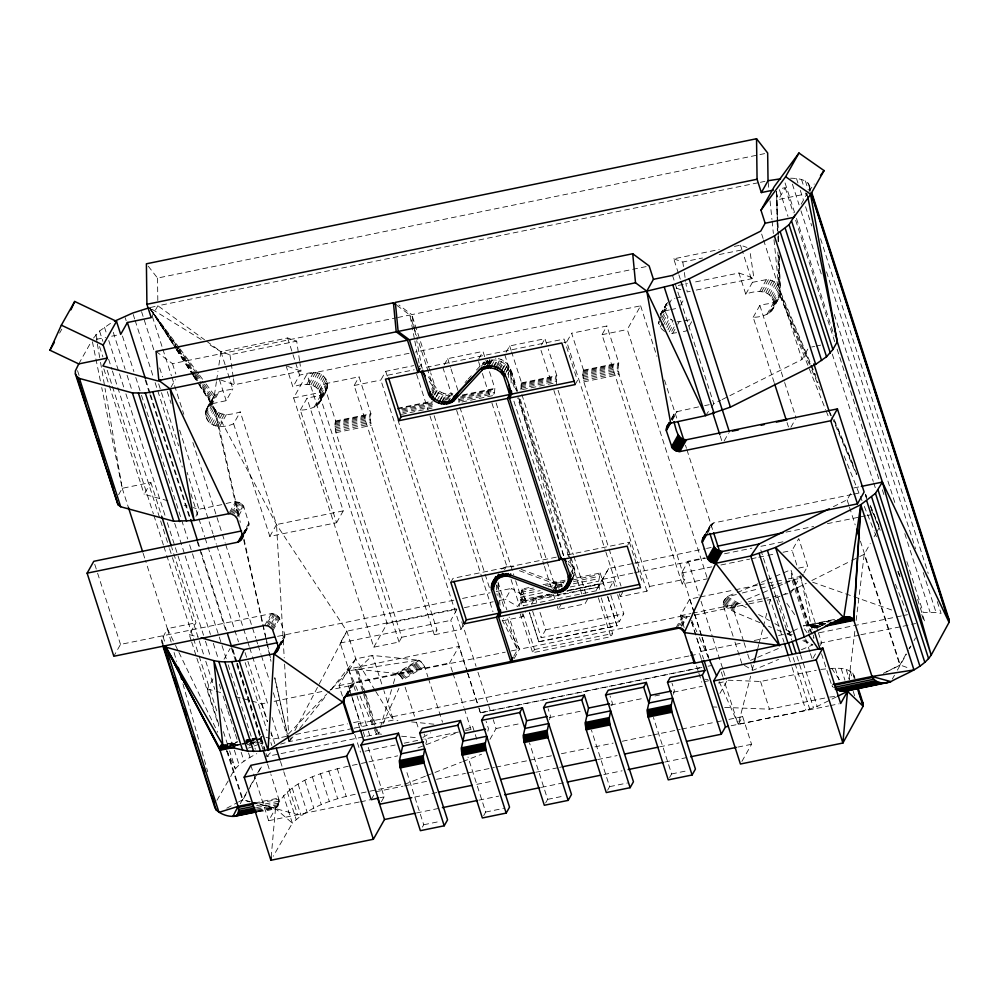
<?xml version="1.0" encoding="UTF-8"?>
<svg xmlns="http://www.w3.org/2000/svg" width="999" height="999" viewBox="0 0 999 999"><rect width="100%" height="100%" fill="white"/><g stroke="black" fill="none" stroke-linecap="round" stroke-linejoin="round"><path stroke-width="0.75" stroke-dasharray="5 3.75" d="M258.379 811.5C266.059 810.851 282.917 810.002 278.509 798.089L270.929 774.462M198.938 384.565L214.011 408.004C219.493 417.345 231.88 414.585 240.284 411.913L233.604 423.751C224.438 428.059 208.729 428.359 205.794 416.133C204.071 408.766 210.801 403.022 213.374 396.79C217.033 389.722 226.436 391.021 232.854 388.823L225.574 366.196M233.604 423.751L269.83 536.401L336.563 522.714L300.337 410.077C309.89 410.227 325.199 405.082 320.117 392.707C315.721 381.868 301.698 383.529 292.919 387L286.101 365.821M318.793 403.696C323.177 396.416 332.292 385.776 324.638 377.372C318.431 369.605 307.592 373.201 299.588 375.149L292.919 387M667.919 329.82L673.101 320.604C666.246 317.907 662.337 308.504 667.245 302.385M774.163 382.48L753.184 317.27C762.736 317.407 778.046 312.262 772.964 299.9C768.568 289.061 754.545 290.709 745.766 294.181L738.948 273.002L693.443 282.33M779.12 256.431L780.469 293.831L779.345 297.452L772.677 309.303M409.053 353.296L306.968 374.213L293.619 397.902L373.788 647.19L399.051 642.02L401.723 637.275L335.951 432.667L334.915 425.062L335.652 420.966L323.776 384.041L359.053 376.81L370.929 413.748L370.179 417.832L371.228 425.437L436.988 630.044L434.328 634.79L461.014 629.308L463.686 624.575M401.448 414.373L432.317 408.042L432.205 403.846L401.336 410.164M459.016 402.572L458.903 398.364M461.95 401.973L494.28 395.342L494.855 388.336L488.686 369.143M520.979 389.872L521.553 382.867L511.575 351.848M568.606 579.482L600.187 573.001L598.701 581.181L599.462 590.122L521.278 606.143L520.529 597.202L522.002 589.023L532.529 586.875M556.468 384.203L556.83 375.636L548.276 349.051M619.268 593.718L620.229 596.678L646.927 591.208L649.587 586.475L583.828 381.855L582.779 374.25L583.528 370.167L571.64 333.241L606.917 326.011L618.793 362.937L618.056 367.02L619.105 374.625L684.864 579.245L682.192 583.978L707.454 578.808M256.243 809.19L278.721 804.582L278.758 799.15L254.782 804.058M733.091 636.226L723.276 605.544C722.077 598.314 730.119 594.642 735.813 593.219M743.556 641.108L734.215 611.888C733.491 607.404 736.725 602.959 741.108 601.972M271.166 857.217L275.499 808.591C288.748 780.157 322.952 771.977 350.836 765.634M244.443 533.953L249.076 524.05L243.793 506.705C239.86 498.888 229.583 502.697 223.314 504.32M281.119 644.355L284.578 638.049L284.915 634.577L279.083 617.357L275.125 614.223L271.403 613.586L120.504 644.417L113.836 656.256M698.613 406.88L676.273 411.813L673.826 414.235L671.503 421.366M851.935 494.505L713.286 523.014L709.752 525.949L708.915 530.457M849.013 679.033L854.832 631.293M856.143 620.516L864.21 554.295L870.279 543.506M572.577 573.613L572.739 569.255L517.619 397.877M572.315 579.145L574.537 574.163L574.712 569.18L520.079 398.776M261.75 736.825L260.227 740.334L262.874 749.35M205.969 410.389L214.398 395.204L216.421 381.693M216.646 380.182L217.994 371.178M218.881 365.172L220.904 351.66L205.782 340.647M204.383 384.24L213.374 396.79L212.25 400.412L212.462 404.295L214.011 408.004L238.237 515.696M425.899 743.83L426.473 741.258L424.163 734.078M487.862 731.131L488.436 728.558L486.126 721.378M549.55 719.717L550.412 715.858L548.101 708.678M611.8 705.731L612.375 703.159L610.064 695.978M673.488 694.317L674.337 690.459L672.027 683.279M836.488 696.84L817.194 706.455L805.918 710.326L738.298 724.287L750.636 676.186M752.172 670.179L753.721 664.16M757.954 647.627L758.728 644.617M759.115 643.119L762.961 628.084M763.348 626.585L766.82 613.049M769.13 604.033L770.279 599.525L774.125 598.426M265.971 753.496L266.933 756.455L378.446 733.878L379.757 729.445M380.207 727.971L391.608 689.51M393.369 683.591L396.441 673.239L418.306 660.177C425 662.737 425.861 671.203 427.922 676.972M486.6 363.611L487.524 360.739M163.162 645.079L161.788 642.582L161.738 639.66L167.37 628.633L145.517 560.689M488.299 363.611L489.922 359.777M195.941 516.271L198.976 509.253L187.125 472.365M381.531 734.19L378.446 733.878L380.369 729.62M382.929 723.925L398.913 688.361M291.246 737.524L289.086 741.67L280.632 744.105M294.867 730.619L346.878 631.181L457.467 608.503M59.59 333.104L61.813 329.158M78.746 363.911L91.346 341.533M151.199 317.632L157.879 305.781L758.878 182.605M170.841 387.537L175.287 379.632M118.594 494.767L122.24 488.299L105.032 388.474M167.869 500.761L144.168 494.28L150.837 482.442L122.24 488.299L101.723 387.55M206.693 408.641L215.709 393.818M205.569 412.262L212.25 400.412L201.798 384.965M209.041 405.669L210.602 404.533L217.27 392.682M205.507 414.185L212.188 402.347L200.175 384.203M210.602 404.533L212.35 403.671L219.031 391.833M205.794 416.133L212.462 404.295L199.713 384.715M206.406 418.044L213.087 406.193L198.863 384.165M207.33 419.855L214.011 408.004M208.554 421.528L215.235 409.677L276.511 524.55L346.878 631.181L355.781 658.878L374.962 690.122M210.027 423.014L216.708 411.163M211.726 424.275L218.394 412.425M212.35 403.671L226.186 400.674L232.854 388.823M213.586 425.262L220.255 413.411M215.572 425.974L222.24 414.123M217.62 426.361L224.288 414.523M219.68 426.436L226.348 414.597M229.545 512.4L235.477 501.86M230.057 513.748L236.726 501.898M232.043 512.649L237.974 502.11M232.517 514.36L239.186 502.509M306.843 384.303L313.524 372.465M234.415 513.611L240.347 503.071M236.214 513.011L241.408 503.796M308.903 384.39L315.584 372.54M237.15 513.873L242.345 504.657M310.951 384.777L317.632 372.939M236.476 517.482L243.144 505.631M238.599 515.921L243.793 506.705M312.937 385.489L319.605 373.638M300.337 410.077L307.018 398.226C313.436 396.029 322.839 397.34 326.498 390.272M314.797 386.476L321.478 374.637M316.496 387.737L323.164 375.886M317.969 389.223L324.638 377.372M319.18 390.896L325.861 379.046M399.051 642.02L318.881 392.732L323.776 384.041M320.117 392.707L326.785 380.856M320.729 394.617L327.397 382.767M314.173 407.08L320.841 395.229M242.307 534.715L248.988 522.864M244.218 532.43L248.152 527.372M244.618 531.943L249.076 524.05M321.004 396.553L327.684 384.715M244.443 533.079L248.963 525.212M315.921 406.218L322.602 394.368M244.518 533.578L248.651 526.336M320.954 398.489L327.622 386.65M317.482 405.082L324.151 393.231M320.554 400.362L327.222 388.511M191.196 640.521L189.298 634.627L195.979 622.777L171.741 547.44M434.328 634.79L354.158 385.502L359.053 376.81M269.83 536.401L276.511 524.55L240.284 411.913M461.014 629.308L380.844 380.032L385.739 371.341L413.661 365.622M218.744 724.375L207.342 688.923L213.424 678.134M224.063 659.24L230.145 648.451M264.735 625.424L271.403 613.586M267.47 622.827L272.652 613.611M267.233 625.674L273.901 613.836M268.444 626.073L275.125 614.223M271.079 624.013L276.273 614.797M270.654 627.36L277.335 615.521M271.603 628.221L278.271 616.371M419.617 366.596L421.016 364.111L422.914 370.017M273.139 627.884L279.083 617.357M273.039 630.269L279.72 618.418M336.563 522.714L343.244 510.876L307.018 398.226M278.246 646.428L284.915 634.577M280.145 644.143L284.091 639.085M279.807 644.979L285.002 635.764M278.958 647.464L284.89 636.925M280.869 644.63L284.578 638.049M444.218 364.847L447.714 358.641L482.979 351.411L486.788 363.224M431.643 389.235L433.116 386.613L416.995 336.938M431.943 391.183L434.902 385.914L430.656 372.827M432.292 392.819L434.528 388.873L427.909 379.395M431.68 395.791L436.126 387.899L427.172 375.274M434.053 394.855L436.276 390.909L434.528 388.873M434.702 394.942L437.662 389.685L436.126 387.899M436.126 396.628L438.349 392.682L436.276 390.909M436.513 396.491L439.473 391.233L437.662 389.685M436.963 400.699L441.508 392.495L445.991 394.043L452.847 393.656L448.401 401.548M439.248 401.336L443.693 393.431M440.209 400.474L443.169 395.204L451.098 396.016L448.876 399.962M441.546 401.935L445.991 394.043M442.832 401.161L445.804 395.891M443.881 402.172L448.326 394.28M446.241 400.112L448.464 396.166M447.664 399.413L450.636 394.143M478.783 358.853L482.979 351.411M481.506 366.059L485.701 360.527L483.479 364.473M485.014 364.573L487.974 359.303M484.765 365.234L486.251 362.6C493.294 357.242 504.283 360.627 508.116 368.331L515.234 390.484M240.247 803.72L247.04 791.745M250.1 786.313L256.98 774.1M257.754 772.739L261.576 765.958M488.686 363.224L490.159 360.589M250.362 801.735L242.969 799.712L247.54 791.62M248.289 790.271L255.894 776.785M258.928 771.39L261.975 765.996M488.661 366.009L492.37 359.428M490.159 364.048L492.382 360.09M491.383 366.059L495.829 358.154M493.319 366.783L497.027 360.202M494.093 366.546L498.538 358.641C512.962 362.212 513.211 380.232 517.694 391.358M357.592 690.421L349.101 670.716L340.197 643.019L346.878 631.181M497.09 364.76L499.313 360.801M496.715 367.457L501.173 359.553M506.181 352.147L509.677 345.941L544.954 338.711L547.802 347.577M499.288 365.696L501.51 361.75M499.188 368.756L503.633 360.864M499.837 369.593L503.546 363.012M501.423 370.417L505.869 362.525M503.121 368.506L505.344 364.56M504.845 369.767L507.804 364.498M503.921 371.616L506.893 366.346M505.894 372.277L508.116 368.331L508.778 379.096M506.418 371.99L509.39 366.72M507.604 374.4L510.576 369.131L516.933 391.521M342.382 696.003L339.048 685.651L348.401 669.068L458.991 646.403L467.07 671.515M349.101 670.716L355.781 658.878L372.565 655.431L418.306 660.177L349.101 670.716L327.759 692.994M359.228 801.985L268.669 820.716L275.499 808.591L292.37 823.164L273.202 856.28M351.211 695.054L348.501 686.076L330.282 689.822M541.458 344.917L544.954 338.711M345.617 695.254L351.386 685.202L354.258 683.204L505.282 652.16M345.542 696.228L352.222 684.39M346.503 695.566L353.184 683.716M373.788 647.19L387.137 623.501L306.968 374.213M347.577 695.054L354.258 683.204M646.927 591.208L566.745 341.92L571.64 333.241M359.677 727.884L358.341 723.738L359.677 721.365L351.673 696.515M450.786 582.28L453.009 578.334L557.167 556.98M682.192 583.978L602.022 334.702L606.917 326.011M575.199 384.553L577.422 380.607L564.06 339.061L422.003 368.169L416.745 340.634M467.282 671.653L450.786 620.354L456.718 609.827M706.98 577.322L627.285 329.52L640.634 305.819L415.147 352.048M371.266 799.512L374.875 793.094M452.497 671.852L449.637 662.986L458.991 646.403M504.582 569.542L506.068 566.92L513.936 566.733M381.381 801.747L384.128 796.877L367.507 745.167M660.277 314.51L666.508 303.708M660.302 314.947L665.484 305.731M660.576 314.235L668.556 301.011M660.639 315.497L665.097 307.592M661.887 312.862L663.436 311.725L667.145 305.145M659.103 320.067L665.034 309.528M663.436 311.725L665.197 310.864L668.169 305.594M668.905 304.283L671.877 299.013L674.637 298.414M664.572 331.456L661.4 328.721L658.641 323.326L660.863 319.38M661.6 318.057L665.309 311.476M662.212 319.967L665.921 313.386M499.288 600.511L505.357 599.275L511.476 588.411L523.976 595.691L527.222 605.781M660.177 327.048L662.399 323.089M663.149 321.778L666.857 315.197M662.886 326.086L668.069 316.87M665.846 324.937L669.555 318.356M666.795 327.51L671.241 319.605M680.506 305.232L684.215 298.651M669.155 331.843L673.601 323.938M674.175 326.973L670.466 333.554L679.482 332.28M523.976 595.691L517.857 606.543L505.357 599.275M672.514 333.629L676.972 325.736M677.709 324.413L679.195 321.778L690.334 319.63M502.222 620.866L522.989 616.608L525.661 611.875M531.505 604.07L535.214 597.489L550.249 594.417M691.645 321.728L686.45 330.944L680.881 332.018M465.522 730.594L471.029 729.47L472.689 726.51L476.91 739.622M701.91 667.469L480.369 712.886L479.07 708.291M513.786 656.231L517.494 649.65L507.205 617.332M514.21 658.478L519.393 649.263L509.153 617.095M554.058 587.949L557.03 582.679L563.911 582.517L561.688 586.463M553.796 589.785L556.755 584.515L562.075 584.815L559.852 588.761M555.644 589.572L559.353 582.991M422.39 827.122L423.726 824.749L406.019 769.692M557.942 587.512L559.428 584.877M558.703 588.199L561.675 582.941M807.729 196.728L807.117 193.669L778.508 199.538L785.189 187.687L779.232 188.911M569.767 574.525L572.739 569.255L568.131 563.761M570.267 577.072L574.712 569.18L568.231 561.288M573.364 574.325L574.85 571.703M571.578 579.432L574.537 574.163M601.273 597.864L612.662 633.528L610.876 636.688L532.704 652.709L534.477 649.55L523.101 613.898M607.704 596.391L616.995 625.836L538.823 641.857L529.532 612.424M617.644 594.692L623.788 613.786L619.33 621.69L541.158 637.712L545.604 629.807L539.46 610.714M587.624 599.175L584.952 603.908L558.254 609.378L560.926 604.645M489.972 739.347L496.066 728.533L493.206 719.642M671.528 418.556L674.487 413.299M671.54 419.018L673.014 416.396M671.603 419.056L675.312 412.475M671.827 419.705L676.273 411.813M672.165 420.517L677.359 411.301M745.766 294.181L752.434 282.33L742.357 250.974M801.173 204.208L806.368 194.992M759.69 291.496L766.37 279.645C773.276 279.32 780.107 284.865 780.531 291.895L815.509 375.112M761.75 291.571L768.418 279.72M763.798 291.97L770.466 280.12M608.716 568.481L596.028 590.521L608.716 568.481L633.179 563.461M765.783 292.67L772.452 280.831M753.184 317.27L759.864 305.419C766.283 303.221 775.686 304.533 779.345 297.452M767.644 293.669L774.312 281.818M627.896 544.817L629.382 542.182L563.598 555.656L513.548 400.012M769.33 294.93L776.011 283.079M770.816 296.403L777.484 284.565M772.027 298.077L778.708 286.238L777.871 252.148M609.677 588.049L613.386 581.468L566.783 591.021M772.964 299.9L779.632 288.049L778.571 255.432M483.691 815.596L485.689 812.05L467.982 756.992M773.576 301.798L780.244 289.947L778.958 255.669M767.007 314.26L773.688 302.41M773.85 303.746L780.531 291.895M768.768 313.399L775.449 301.561M773.788 305.682L780.469 293.831L810.164 364.023M770.329 312.262L776.997 300.424M771.64 310.889L780.069 295.704L809.377 364.36M620.229 596.678L622.901 591.945M724.163 440.946L728.608 433.054M545.654 802.896L547.652 799.35L529.482 742.856M694.23 612.637L681.493 573.076L688.174 561.226L704.832 557.804M722.065 399.588L801.985 359.465L808.653 347.615M704.482 535.539L710.414 525.012M708.953 528.109L705.981 533.366L711.238 524.2M707.354 531.905L712.212 523.526M706.605 534.865L713.286 523.014M684.153 627.522L680.356 615.709L689.697 599.125L698.788 597.252M676.011 627.734L682.692 615.896L687.112 616.858L689.685 616.333M677.272 627.772L683.94 615.921M790.896 427.272L795.341 419.368M679.994 625.349L685.189 616.133M681.218 625.749L686.4 616.533M681.755 626.361L687.112 616.858M607.617 790.197L609.627 786.65L591.458 730.144M701.423 659.315L699.637 653.783L700.973 651.41L691.57 622.177M796.777 564.984L792.082 550.399L798.763 538.561L807.667 566.258L803.958 572.839M669.592 777.497L671.59 773.95L653.421 717.444M719.929 693.406L726.773 681.256L716.083 683.441M790.946 593.044L800.286 576.448L785.139 579.557M803.221 574.15L800.998 578.109L812.961 633.603M833.341 506.718L847.115 499.8L851.573 491.908M728.933 719.392L742.644 716.583L738.186 724.487L723.189 677.834M741.907 761.4L751.548 744.28L742.644 716.583M874.088 536.763L875.599 534.065M876.36 532.717L879.407 527.31M813.049 658.241L816.633 651.86M820.229 645.479L821.665 642.931L818.343 632.592M883.316 673.376L899.837 665.084L908.191 650.249M908.953 648.9L910.476 646.203M897.377 670.154L906.38 654.208M909.44 648.776L910.976 646.066M914.035 640.634L915.559 637.924M892.307 679.058L894.48 675.249M216.92 800.349L229.957 777.896M230.719 776.573C235.339 765.234 246.528 759.128 256.78 753.683M487.287 363.811L489.672 359.827M93.569 338.012L99.55 331.006L110.414 323.426L111.364 326.386M705.594 415.659L710.514 408.504M711.338 407.305L713.798 403.733L720.679 400.274M488.898 363.861L492.27 359.253M808.903 191.246L814.26 183.953M351.386 685.202L348.389 686.276M292.944 736.875L289.086 741.67L287.65 737.225M299.712 728.471L326.785 694.867M330.644 690.072L355.781 658.878M571.091 580.581L572.639 578.671M465.059 382.555L467.132 380.282M468.169 379.145L471.278 375.736M476.473 370.067L483.728 362.113M484.165 364.872L486.251 362.6M266.933 756.455L271.191 751.997M288.274 734.19L326.698 694.105M355.207 794.28C332.679 799.113 309.29 806.892 292.37 823.164L283.466 795.466M365.222 692.757L357.667 669.255L372.565 655.431L383.441 689.21M249.076 745.953L255.519 741.695M256.805 740.846L261.975 737.437M357.667 669.255L397.315 673.588L419.193 660.526M397.315 673.588L398.214 674.113L420.092 661.038M398.214 674.113L399.113 674.787L420.991 661.725M399.113 674.787L399.975 675.599L421.853 662.537M399.975 675.599L400.799 676.535L422.664 663.473M400.799 676.535L401.548 677.572L423.414 664.51M424.625 666.758L402.759 679.819L402.197 678.671L424.076 665.609M422.889 737.462L430.606 732.841M501.498 569.068L506.068 566.92M226.798 808.216L237.238 802.672M238.536 801.972L242.445 799.887L249.812 801.86M781.555 595.654L806.355 583.241M811.862 580.494L850.436 561.188M851.81 560.501L864.21 554.295L899.837 665.084M886.425 671.965L900.261 665.072L908.491 667.994M791.633 631.693L787.724 633.628L778.596 635.501M792.931 631.056L799.437 627.834M244.618 530.307L245.704 529.795M280.557 642.02L281.631 641.508M737.225 592.607L765.471 580.556M766.882 579.944L773.938 576.935M775.349 576.336L790.883 569.692L811.663 634.328M746.777 599.55L769.417 589.885M770.841 589.285L776.498 586.863M777.921 586.263L783.578 583.841M784.989 583.241L793.256 579.82L800.998 578.109L800.062 575.187M750.499 660.351L756.193 657.929M757.617 657.33L781.792 647.04M744.392 665.384L752.909 670.317L778.596 659.402M801.435 649.7L812.861 644.855L803.358 639.547M775.386 597.989L780.344 596.141M418.044 747.889L458.641 732.005L423.888 739.123M465.659 729.258L472.689 726.51M425.387 776.198L406.643 783.541L377.897 789.547M426.823 775.636L461.426 762.1M462.862 761.538L481.593 754.208M248.389 748.101L252.722 746.515M254.158 745.991L258.491 744.417M259.927 743.88L262.812 742.831M736.375 594.517L727.347 596.828L749.125 609.24M742.394 592.969L758.953 588.723M760.464 588.336L775.511 584.465M777.022 584.078L792.07 580.219L790.883 569.692M820.491 626.398L813.136 628.109L809.19 625.374L803.346 625.898L834.827 619.305M825.649 623.638L812 626.748L825.474 623.975M552.235 594.43L520.704 601.498L561.376 593.968M567.245 591.058L598.776 584.003L598.876 585.476M812.811 627.622L823.188 625.349M676.023 298.114L684.315 296.316M665.197 310.864L669.342 309.965M670.729 309.665L677.647 308.154M811.513 626.373L827.784 622.864M704.682 405.631L709.24 404.682M352.347 765.321L359.915 763.736M361.426 763.423L367.482 762.162M368.993 761.837L397.739 755.843M361.263 793.019L376.386 789.859M853.458 494.193L861.076 492.632M694.355 615.184L747.502 604.22M749.025 603.908L765.734 600.461M767.244 600.149L770.279 599.525L784.065 642.369M352.56 728.521L289.086 741.67L287.724 735.601M354.071 728.209L393.356 720.067L397.914 720.529M148.252 266.171L157.53 278.059L764.622 153.621M760.401 182.293L764.972 181.356M96.603 339.298L105.644 337.437M111.663 336.213L119.193 334.665M299.538 360.602L296.703 341.159L287.637 337.974L220.904 351.66L207.68 343.519M678.421 273.376L673.751 258.841L719.243 249.513M734.415 246.403L740.484 245.167L746.952 247.44M156.044 351.436L172.49 363.673L396.178 317.819M397.702 317.507L409.877 315.022L413.199 325.249M646.116 266.596L411.775 314.623L398.863 305.007M225.112 364.735L220.904 351.66L229.957 354.832L296.703 341.159M673.751 258.841L682.804 262.025L702.522 257.979M719.205 254.558L743.481 249.588M678.284 285.439L687.387 283.566M220.679 379.957L234.34 384.74L301.074 371.066L299.762 362.088M690.222 291.308L687.187 291.933L685.876 282.954M696.278 290.06L753.92 278.259L749.974 251.336M387.687 375.212L414.21 369.767M293.619 397.902L318.881 392.732M354.158 385.502L380.844 380.032M563.786 342.532L566.745 341.92M602.022 334.702L627.285 329.52M335.652 420.966L370.929 413.748M397.614 408.266L431.418 401.348M462.525 394.967L494.855 388.336M521.553 382.867L556.83 375.636M583.528 370.167L618.793 362.937M335.339 421.703L370.617 414.473M397.302 409.003L432.579 401.773M462.212 395.704L494.555 389.073M521.241 383.604L556.518 376.373M583.216 370.904L618.481 363.673M335.102 422.639L370.379 415.409M401.486 409.041L432.355 402.709M460.514 396.94L494.318 390.01M521.016 384.54L556.281 377.31M582.979 371.84L618.256 364.61M334.965 423.776L370.242 416.546M460.364 398.064L494.168 391.146M520.866 385.664L556.143 378.434M582.842 372.964L618.106 365.734M334.915 425.062L370.179 417.832M402.759 411.151L432.155 405.132M458.841 399.65L494.118 392.42M520.816 386.95L556.093 379.72M582.779 374.25L618.056 367.02M334.952 426.473L370.217 419.243M402.797 412.562L432.192 406.543M458.878 401.074L494.155 393.843M520.854 388.361L556.131 381.131M582.817 375.661L618.094 368.431M335.077 427.972L370.354 420.741M522.452 389.573L556.256 382.642M582.941 377.172L618.219 369.942M335.289 429.533L370.567 422.302M583.166 378.733L618.431 371.503M335.589 431.106L370.854 423.876M583.453 380.307L618.731 373.077M335.951 432.667L371.228 425.437M583.828 381.855L619.105 374.625M811.663 347.003L814.684 346.378M816.183 346.079L820.703 345.142M343.244 510.876L276.511 524.55L284.228 657.916M171.154 642.057L167.37 628.633L195.979 622.777M853.795 487.949L859.814 486.725M277.535 636.363L454.895 599.999M462.537 598.438L490.059 592.794M496.178 591.545L511.476 588.411M634.702 563.149L705.044 548.738M706.568 548.426L711.163 547.489M786.076 532.13L813.598 526.485M827.359 523.663L859.477 517.082M861.001 516.77L865.584 515.834M867.12 515.521L871.702 514.572M543.056 584.715L567.107 579.782M521.378 590.496L533.416 588.024M545.442 585.564L564.984 581.555M572.502 580.019L599.562 574.475M520.916 592.37L537.462 588.985M547.989 586.825L564.522 583.441M573.538 581.593L599.1 576.348M520.629 594.63L540.172 590.621M552.21 588.161L562.724 586.001M573.251 583.841L598.813 578.608M724.537 553.771L751.797 548.189M760.888 546.316L783.616 541.658M387.137 623.501L456.855 609.215M464.435 607.654L493.231 601.76M602.597 579.345L632.904 573.126M634.427 572.814L705.656 558.216M520.529 597.202L546.078 591.957M570.142 587.025L598.701 581.181M520.604 600.024L549.163 594.168M568.706 590.159L598.776 584.003M520.854 603.034L599.025 587.012L562.874 593.693M340.197 643.019L450.786 620.354M681.493 573.076L711.8 566.858M720.891 564.997L749.675 559.103M751.186 558.791L757.242 557.542M758.765 557.23L766.333 555.681M767.844 555.369L775.424 553.821M783.004 552.272L792.082 550.399M401.723 637.275L436.988 630.044M649.587 586.475L684.864 579.245M798.513 568.131L807.667 566.258M700.311 596.94L733.628 590.109M735.152 589.81L757.866 585.152M759.39 584.84L783.628 579.87M545.604 629.807L623.788 613.786M538.936 641.658L617.107 625.636M339.048 685.651L449.637 662.986M680.356 615.709L690.958 613.536M692.469 613.224L742.469 602.971M748.526 601.735L762.162 598.938M763.673 598.626L771.253 597.077M772.764 596.765L778.82 595.529M784.889 594.28L787.911 593.656M511.388 650.911L517.494 649.65L502.247 619.979M682.692 615.896L519.393 649.263L503.471 618.231M251.611 700.998L261.938 703.82L268.019 702.572M274.088 701.335L322.689 691.37M534.477 649.55L612.662 633.528M227.31 743.955L237.787 741.745M245.979 739.997L250.474 739.073M251.973 738.773L262.45 736.613M226.711 744.28L237.2 742.132M246.179 740.296L250.674 739.372M252.173 739.06L261.164 737.225M807.816 625.187L834.789 619.655M229.246 744.23L236.738 742.694M245.729 740.858L250.225 739.934M251.723 739.622L257.717 738.398M809.19 625.374L834.652 620.154M230.432 744.642L237.924 743.106M245.417 741.57L248.414 740.958M249.912 740.659L254.408 739.735M255.906 739.422L260.389 738.498M810.426 625.774L828.408 622.09M230.332 745.054L237.824 743.518M249.812 741.071L254.308 740.147M255.806 739.834L260.289 738.923M810.988 626.048L827.472 622.677M233.242 745.366L251.224 741.683M234.765 745.554L251.236 742.182M812.424 627.16L822.914 625.012M249.887 743.556L255.881 742.332M820.629 626.573L813.136 628.109L817.894 627.722M286.613 736.338L272.914 739.148L271.029 733.266M295.741 734.465L347.49 723.863M353.584 722.614L359.677 721.365M700.973 651.41L742.07 642.994M754.245 640.496L770.991 637.062M247.028 744.73L260.502 741.97M358.341 723.738L688.973 655.968M690.496 655.656L699.637 653.783M819.28 632.767L901.498 615.921M903.021 615.609L907.579 614.672M480.482 712.687L702.022 667.282M708.029 666.221L711.076 665.596M819.792 643.169L859.352 635.202M860.863 634.74L901.548 626.56M903.059 626.248L915.621 623.501M364.96 751.198L395.179 745.017M404.245 743.156L422.377 739.435M704.482 681.618L708.616 680.769M496.066 728.533L520.504 723.526M549.537 717.569L583.154 710.689M610.651 705.044L644.268 698.164M654.969 695.966L659.552 695.029M673.301 692.207L702.334 686.263M254.545 803.009L278.509 798.089M256.568 805.756L279.033 801.148M256.556 807.579L279.021 802.971M257.155 810.226L278.134 805.931M257.804 810.976L277.272 806.98M258.204 811.4L276.174 807.716M375.599 791.807L403.009 786.188M404.533 785.876L427.385 781.206M436.526 779.332L465.459 773.401M466.983 773.089L494.393 767.469M495.916 767.157L527.897 760.601M529.42 760.289L552.272 755.606M561.401 753.733L588.823 748.114M594.917 746.865L613.186 743.119M622.327 741.246L651.261 735.314M652.784 735.002L680.194 729.382M681.718 729.07L715.234 722.202M716.745 721.89L721.315 720.953M360.602 801.872L369.755 799.824M379.845 797.751L384.128 796.877M731.156 725.749L828.621 705.943M830.132 705.644L839.172 703.783M414.81 797.052L438.648 792.17M476.785 784.352L493.169 780.993M535.701 772.277L558.116 767.682M559.602 767.369L562.587 766.757M597.664 759.577L617.107 755.594M659.64 746.865L679.07 742.881M416.496 812.961L437.812 808.591M478.933 800.162L498.738 796.103M541.371 787.362L565.746 782.367M603.821 774.562L622.09 770.816M664.735 762.075L689.11 757.08M737.849 747.09L751.548 744.28M423.726 824.749L440.109 821.39M485.689 812.05L503.558 808.378M547.652 799.35L564.048 795.991M609.627 786.65L627.497 782.979M671.59 773.95L687.974 770.591M221.79 504.632L198.976 509.253L193.057 507.629M728.046 680.194L760.551 681.48L816.258 670.279M724.662 707.404L769.467 709.178L825.162 697.976M230.319 745.167L237.799 743.718M246.765 741.982L251.261 741.108M752.434 282.33L766.37 279.645M236.276 745.466L240.784 744.605M242.282 744.317L251.286 742.582M252.784 742.294L255.781 741.72M230.307 745.291L237.787 743.93M246.753 742.294L251.236 741.47M249.85 743.281L255.869 742.207M820.766 669.367C831.692 668.743 851.098 664.335 855.069 678.483M829.682 697.077L837.237 696.228M937.262 601.585L941.083 613.436L936.063 612.499L923.188 612.412L906.518 560.576M274.85 808.116L251.273 802.259M677.135 321.703L679.195 321.778M704.932 679.283L707.991 679.395M712.312 706.917L716.945 707.105M790.496 178.209C797.964 178.322 809.053 179.208 810.389 188.474M401.561 736.213L418.519 737.911M411.576 721.915L434.365 724.238M792.257 634.565L787.724 633.628L759.864 547.015M266.021 737.324L270.155 738.411M184.166 505.207L187.125 506.018M189.298 634.627L198.189 637.05M207.342 688.923L214.723 690.933M216.196 691.333L220.617 692.544M235.377 696.565L241.283 698.189M242.757 698.588L250.137 700.599M251.848 802.135L297.577 814.61L283.791 771.777M738.948 273.002L753.92 278.259M676.148 288.062L681.405 289.91M287.412 366.271L301.074 371.066M812.637 582.205L892.719 610.364M521.116 569.393L557.03 582.679M519.418 570.704L556.755 584.515M759.952 622.677L734.215 611.888L723.276 605.544M768.531 626.273L771.39 627.472M777.11 629.87L781.393 631.668M787.112 634.065L792.831 636.463M802.846 640.659L812.861 644.855M443.169 395.204L438.349 392.682M758.616 614.535L769.467 620.604M774.887 623.638L780.319 626.66M785.738 629.695L791.158 632.729M726.323 597.577L737.262 603.92M725.411 598.463L736.35 604.807M724.637 599.487L735.564 605.831M724.013 600.611L734.939 606.955M723.551 601.81L734.49 608.141M723.276 603.046L734.203 609.39M723.176 604.308L734.115 610.651M201.074 339.448L149.525 307.729L157.879 305.781L204.52 339.722M439.473 391.233L441.508 392.495M396.953 305.407L409.877 315.022L414.548 339.498M833.378 687.537L832.055 685.739L832.666 686.675M179.183 347.714L149.525 307.729L175.487 348.102M180.107 348.963L198.651 373.963M199.575 375.212L205.132 382.704M206.056 383.953L214.398 395.204M196.291 372.952L149.525 307.729L175.449 347.889M197.19 374.213L203.484 382.992M177.972 348.663L149.525 307.729L175.899 348.176M178.858 349.937L194.867 372.964M195.754 374.238L201.973 383.191M202.859 384.478L212.65 398.539M786.837 603.309L795.629 616.071M804.42 628.833L807.055 632.654M831.68 668.381L840.471 681.143M177.397 348.926L149.525 307.729L176.136 347.902M178.272 350.212L193.956 373.376M194.83 374.662L200.924 383.678M176.998 349.2L194.156 375.124M195.017 376.423L199.313 382.904M176.748 349.488L192.907 374.275M193.756 375.587L198.863 383.416M176.286 349.188L193.007 375.1M193.843 376.398L198.027 382.879M176.323 349.4L192.233 374.15M193.069 375.449L198.102 383.266M375.761 691.42L393.356 720.067L383.903 690.684M401.548 677.572L402.197 678.671M167.37 628.633L174.85 644.043M175.524 645.441L178.247 651.036M178.921 652.447L217.657 732.255M226.486 750.449L235.327 768.656L229.608 750.886M691.72 620.404L696.815 631.78M699.375 637.474L708.303 657.404M719.155 681.593L738.298 724.287M360.027 696.053L373.976 728.421M374.575 729.832L376.398 734.053L374.975 729.645M811.825 370.08L820.379 390.109M829.532 411.563L831.368 415.859M831.98 417.282L856.405 474.5M865.559 495.954L866.782 498.826M871.665 510.264L880.219 530.294M897.926 571.778L900.374 577.497M810.776 365.447L818.044 382.642M834.415 421.316L856.842 474.313M865.321 494.368L866.545 497.227M870.179 505.831L879.27 527.31M898.064 571.715L900.486 577.447L898.151 571.653M834.215 419.58L852.909 464.048M865.571 494.18L866.782 497.052M870.404 505.656L878.845 525.736M780.069 295.704L825.649 409.715M826.235 411.163L829.12 418.381M844.118 455.906L859.689 494.88M860.276 496.316L862 500.649M864.31 506.418L874.125 530.956M874.699 532.405L876.423 536.725M895.466 584.353L906.43 611.775M430.182 371.366L411.775 314.623L414.41 328.396M413.673 326.71L416.521 335.477M821.515 653.746L831.543 684.74M428.396 678.433L442.532 722.24M405.107 687.125L414.535 716.32M416.421 722.165L418.768 729.47M808.066 183.004L810.451 190.409M809.44 185.514L810.451 191.396M805.406 180.981L808.266 189.872M801.523 179.483L803.895 186.888M805.806 192.819L806.755 195.779M820.566 238.724L928.221 573.438M796.515 178.559L797.939 183.004M800.324 190.409L803.184 199.288M805.556 206.693L811.75 225.949M826.523 271.865L915.584 548.813M923.213 572.514L936.063 612.499M792.407 184.141L799.075 204.87M800.973 210.801L821.453 274.475M834.315 314.473L895.766 505.519M904.807 533.666L930.057 612.162M785.064 182.917L794.592 212.537M796.49 218.456L834.115 335.452M785.189 187.687L793.281 212.862M795.666 220.267L834.727 341.72M837.1 349.126L879.02 479.445M882.354 489.822L884.252 495.741M917.594 599.412L924.749 621.628M921.777 614.535L924.15 621.927M779.407 189.685L787.986 216.333M832.279 354.071L873.251 481.443M873.725 482.929L875.624 488.848M776.186 192.308L778.508 199.538M829.557 412.612L830.506 415.572M761.663 234.078L763.086 238.499M763.561 239.972L801.985 359.465M847.115 499.8L849.013 505.706M849.487 507.18L855.181 524.887M860.401 541.121L900.261 665.072M740.484 245.167L741.882 249.525M759.864 305.419L784.165 381.006M784.64 382.492L796.091 418.057M787.025 422.49L788.461 426.935M852.759 673.064L854.157 677.447M850.099 671.041L852.434 678.333M846.215 669.555L849.487 679.757M853.246 691.42L854.644 695.791M841.208 668.618L844.954 680.282M835.189 668.269L838.935 679.932M800.286 576.448L817.869 631.106M794.442 579.482L813.348 638.236M793.256 579.82L809.789 631.231M792.07 580.219L809.078 633.104M805.669 638.836L809.952 652.135M810.426 653.608L812.324 659.515M678.895 274.837L680.294 279.196M800.561 654.745L817.194 706.455M777.909 597.115L791.695 639.959M796.915 656.206L813.548 707.916M672.514 275.399L713.798 403.733M793.131 657.504L794.555 661.937M795.029 663.423L809.752 709.215M720.291 436.176L721.715 440.621M788.81 657.142L791.658 666.008M792.132 667.482L805.918 710.326M640.634 305.819L656.867 356.281M664.497 380.02L677.384 420.079M685.501 445.304L686.45 448.276M686.925 449.762L713.174 531.368M760.551 681.48L769.467 709.178M688.174 561.226L699.138 595.304M701.036 601.236L712.474 636.8M712.949 638.274L722.964 669.392M723.438 670.878L726.298 679.77M721.315 672.002L722.714 676.373M694.692 614.11L701.76 636.088M702.235 637.549L708.84 658.066M689.697 599.125L693.98 612.412M694.455 613.898L701.573 636.051M702.047 637.524L708.703 658.204M691.695 622.04L703.583 658.965M696.503 665.933L698.413 671.84M698.888 673.314L701.735 682.18M629.382 542.182L642.744 583.728M558.091 390.297L608.603 547.464M609.078 548.951L620.991 586.013M541.008 350.362L551.51 383.004M553.896 390.434L605.431 550.686M605.906 552.172L616.883 586.301M613.386 581.468L615.284 587.35M610.826 595.242L619.33 621.69M600.187 573.001L605.357 589.085M602.147 579.67L605.394 589.76M607.717 596.977L616.995 625.836M598.351 597.739L610.876 636.688M509.677 345.941L511.101 350.374M521.865 394.555L573.326 554.695M573.801 556.181L585.714 593.244M504.782 354.633L516.233 390.234M518.618 397.652L582.092 595.004M496.116 402.997L546.628 560.164M547.115 561.65L556.168 589.822M556.643 591.296L559.028 598.713M478.571 361.576L479.995 366.034M482.38 373.451L489.535 395.704M491.933 403.134L543.943 564.872M544.418 566.358L551.573 588.611M553.483 594.542L554.92 599M557.305 606.418L558.254 609.378M535.214 597.489L537.1 603.371M532.654 611.263L541.158 637.712M522.002 589.023L527.172 605.107M447.714 358.641L450.561 367.507M451.036 368.981L458.166 391.133M529.545 612.999L538.823 641.857M459.89 407.255L513.748 574.812M515.646 580.731L523.751 605.943M442.819 367.332L451.885 395.517M456.655 410.364L507.242 567.644M511.051 579.52L519.642 606.231M522.027 613.648L522.989 616.608M520.179 613.761L532.704 652.709M434.153 415.696L484.665 572.864M485.139 574.35L489.435 587.687M416.595 374.288L428.047 409.89M429.957 415.834L481.493 576.086M481.98 577.572L492.957 611.7M385.739 371.341L387.637 377.247M397.927 419.955L449.388 580.094M461.75 621.84L476.048 666.296M477.959 672.227L490.821 712.237M467.757 673.114L478.596 706.817M467.544 673.001L478.471 706.967M478.946 708.453L480.369 712.886M452.972 673.326L463.898 707.304M464.373 708.791L471.029 729.47M287.637 337.974L299.588 375.149M365.696 694.23L376.561 728.009M377.035 729.482L378.446 733.878M356.68 669.293L363.299 689.859M363.773 691.333L374.637 725.112M375.112 726.585L377.472 733.928M355.607 669.417L363.174 692.919M363.648 694.392L374.513 728.171M348.401 669.068L356.481 694.18M356.955 695.666L367.882 729.632M368.356 731.118L369.78 735.551M348.501 686.076L351.348 694.942M351.823 696.428L362.749 730.394M363.224 731.88L365.122 737.786M354.732 734.402L360.439 752.135M219.368 379.495L226.186 400.674M337.225 768.481L346.129 796.178M328.771 770.916L337.674 798.613M320.442 773.775L329.345 801.473M312.412 776.997L321.328 804.694M172.49 363.673L175.824 374.038M304.907 780.494L313.823 808.191M152.385 316.608L162.387 347.714M162.862 349.2L171.441 375.849M171.915 377.335L183.816 414.36M192.869 442.507L221.928 532.842M222.402 534.328L225.262 543.206M225.737 544.692L255.744 637.999M256.219 639.472L257.642 643.918M258.129 645.404L260.976 654.283M261.463 655.769L269.555 680.943M273.364 692.794L287.175 735.751M298.114 784.178L307.018 811.875M141.558 311.638L154.895 353.109M159.653 367.919L162.512 376.81M167.27 391.62L171.079 403.471M179.658 430.132L212.999 533.803M213.474 535.277L216.333 544.168M216.808 545.641L247.29 640.434M247.764 641.907L249.201 646.353M249.675 647.839L252.06 655.244M252.535 656.73L268.256 705.594M272.065 717.444L279.683 741.146M292.17 787.961L301.086 815.659M261.938 703.82L267.645 721.553M270.966 731.892L274.762 743.706M280.469 761.438L283.316 770.304M158.654 383.866L161.026 391.233M161.501 392.707L178.584 445.816M245.055 652.522L247.415 659.864M247.889 661.326L267.245 721.528M287.25 791.757L296.154 819.455M133.217 314.51L134.64 318.943M135.127 320.429L153.222 376.71M155.132 382.629L182.28 467.057M190.846 493.706L198.476 517.407M198.951 518.893L204.658 536.663M205.145 538.136L207.517 545.541M207.992 547.027L238.486 641.82M245.155 662.549L267.058 730.681M270.866 742.519L271.815 745.491M232.617 648.713L236.888 662.012M237.362 663.486L264.922 749.163M145.941 380.269L150.237 393.606M150.712 395.08L190.247 518.006M197.864 541.708L200.724 550.586M201.199 552.072L226.436 630.569M232.63 649.825L236.438 661.663M236.925 663.149L265.497 752.01M125.2 317.719L126.149 320.691M145.205 379.932L149.488 393.256M149.962 394.742L189.498 517.669M197.115 541.358L226.174 631.705M231.418 647.989L264.273 750.187M267.607 764.123L270.454 772.989M122.452 336.026L133.891 371.578M135.789 377.497L141.034 393.793M141.508 395.267L187.712 538.936M189.61 544.855L191.995 552.26M192.47 553.746L221.528 644.08M222.003 645.566L226.286 658.89M228.197 664.822L255.344 749.238M113.274 332.317L125.175 369.343M127.085 375.262L132.33 391.558M174.713 523.364L184.715 554.47M185.19 555.943L210.439 634.44M213.299 643.331L218.531 659.615M248.539 752.921L249.975 757.367M250.849 765.321L253.197 772.602M253.659 774.063L268.669 820.716M104.483 327.21L106.856 334.615M108.766 340.547L124.001 387.937M125.911 393.856L165.447 516.783M167.345 522.714L203.546 635.264M205.457 641.196L210.689 657.479M219.268 684.14L221.166 690.072M223.077 695.991L227.36 709.315M227.834 710.801L234.99 733.016M235.464 734.502L237.362 740.421M241.171 752.272L244.031 761.151M150.837 482.442L161.763 516.421M99.55 331.006L102.885 341.371M108.604 359.153L111.938 369.518M112.412 370.991L169.093 547.24M169.568 548.713L171.953 556.118M172.427 557.604L203.871 655.356M205.769 661.276L214.822 689.422M221.016 708.666L233.878 748.663M234.353 750.137L239.111 764.947M97.19 339.161L95.767 334.715L97.09 342.395M99.575 346.566L102.909 356.93M107.193 370.254L111.963 385.065M112.437 386.551L153.396 513.923M153.871 515.397L163.399 545.017M163.873 546.503L166.259 553.908M166.733 555.394L198.651 654.62M199.126 656.093L217.22 712.374M223.414 731.63L227.697 744.954M227.297 750.961L242.969 799.712M103.846 368.906L144.168 494.28M191.671 642.007L196.416 656.755M196.89 658.229L218.719 726.111M226.785 751.198L242.445 799.887M122.24 488.299L128.421 507.504M143.144 553.296L145.042 559.203M77.547 370.666L79.445 376.573M162.999 636.4L165.372 643.781M161.738 639.66L163.162 644.093M94.743 564.285L97.128 571.703M97.602 573.189L120.504 644.417M744.03 642.569L747.302 652.797M747.764 654.258L750.574 663.024M751.036 664.485L752.909 670.317M734.964 642.07L741.97 663.985M497.964 581.992L506.818 609.777M496.915 585.014L504.87 609.989M519.055 398.976L563.598 555.656M174.101 652.509L176.623 661.45M182.929 683.828L207.742 771.827M243.694 539.959L262.462 623.376M262.812 624.887L270.991 661.288M274.75 677.971L287.375 734.09L274.85 677.709M215.235 409.677L240.297 522.377M244.031 539.123L262.662 622.889M262.999 624.412L265.709 636.588M266.046 638.111L267.058 642.682M267.407 644.205L271.129 660.951M287.724 735.576L289.086 741.67L288.723 735.464M813.286 635.102L813.935 638.111M92.407 341.745L100.487 381.443M414.697 329.92L416.458 339.111M414.835 341.021L419.805 367.033M809.49 188.436L810.052 191.496M97.353 343.931L100.262 360.826M100.537 362.362L104.77 386.938M682.804 262.025L683.466 266.508M684.34 272.49L685.651 281.456M229.957 354.832L233.242 377.26M233.466 378.758L234.34 384.74M658.353 321.378L658.641 323.326M768.181 182.28L768.818 188.486M770.067 200.899L771.952 219.518M772.115 221.066L773.363 233.479M774 239.685L778.708 286.238M496.253 585.039L497.19 595.429M498.101 583.541L500.012 605.132M284.59 664.123L288.636 733.915M510.576 369.131L511.301 386.288M776.573 191.646L777.721 220.954M777.784 222.502L778.271 234.84M778.333 236.376L778.583 242.545M776.548 191.783L777.659 221.391M777.721 222.939L778.134 233.853M778.196 235.414L778.433 241.646M777.347 218.144L776.485 191.733L777.035 218.057M777.397 219.705L777.759 230.569M777.959 236.788L778.159 242.994M777.072 219.605L777.334 230.444M854.133 675.574L854.182 678.496M157.53 278.059L157.842 302.697"/><path stroke-width="1.5" d="M162.737 645.529L214.935 807.854C217.57 813.723 231.293 818.581 236.825 815.271C239.123 812.936 238.786 809.315 238.062 806.38L220.055 750.261L219.842 747.202L221.303 745.117L247.627 751.136L260.514 751.223L352.997 733.216L353.546 732.217L343.768 701.498L344.855 696.615L680.993 627.722L679.732 628.383L676.011 627.734L512.724 661.113L498.476 616.795L500.699 612.837L500.424 609.752M343.768 701.498L268.057 750.386L273.876 653.87L278.321 645.966M701.86 660.701L704.982 670.404L670.179 677.534L667.519 682.267L695.429 769.055L692.095 774.987L668.256 779.869L647.802 715.808L647.352 709.765L650.511 695.341L646.353 682.417L608.216 690.234L605.544 694.967L633.453 781.755L630.119 787.687L606.281 792.569L585.839 728.508L585.389 722.464L588.536 708.041L584.378 695.117L546.253 702.934L543.581 707.667L571.49 794.455L568.156 800.386L544.318 805.269L523.863 741.208L523.414 735.177L526.573 720.741L522.415 707.816L484.278 715.634L481.605 720.379L509.527 807.167L506.181 813.086L482.355 817.969L461.9 753.908L461.451 747.876L464.61 733.441L460.452 720.516L422.315 728.333L419.642 733.079L447.552 819.867L444.218 825.786L420.379 830.669L399.925 766.608L399.475 760.576L402.634 746.141L398.476 733.216L363.686 740.346L361.014 745.092L380.02 804.183L411.788 797.664M444.218 825.786L424.076 763.024L423.251 756.73L424.75 748.963L400.924 753.858L395.804 737.961L398.476 733.216M506.181 813.086L486.038 750.324L485.214 744.03L486.725 736.263L462.887 741.158L457.779 725.262L460.452 720.516M568.156 800.386L548.001 737.624L547.19 731.318L548.688 723.563L524.862 728.446L519.742 712.562L522.415 707.816M630.119 787.687L609.977 724.924L609.153 718.618L610.664 710.863L586.825 715.746L581.718 699.862L584.378 695.117M692.095 774.987L671.94 712.225L671.116 705.918L672.627 698.164L648.788 703.046L643.681 687.162L646.353 682.417M377.472 797.639L384.503 819.505L373.376 839.26L270.891 860.264L271.166 857.217M837.861 696.153L847.514 691.358L842.906 743.019L740.421 764.023L713.698 680.931L720.379 669.08L822.864 648.076L840.683 703.483L847.514 691.358L853.021 688.586M352.997 733.216L343.219 702.497L344.855 696.615L344.043 697.989M673.938 421.678C675.973 428.146 677.11 440.122 686.5 439.735L837.399 408.903L830.731 420.754L679.819 451.585L676.111 450.936L672.152 447.814L666.308 430.581L667.145 426.073L670.679 423.151L705.594 415.659L730.406 407.142L815.684 364.335L826.535 356.743L832.891 349.513L837.262 341.758L810.601 194.568M807.729 196.728L837.262 341.758L882.392 482.092L875.461 493.381L860.813 504.67L775.536 547.477L750.736 555.993L715.759 563.299L709.827 561.363L707.442 558.466L702.247 542.307L703.071 537.799L706.605 534.865L857.454 503.846L864.123 492.007L837.399 408.903M500.174 615.933L491.533 589.972C489.722 580.132 500.249 572.052 509.49 574.637L552.572 590.571C560.963 592.794 568.106 585.864 570.441 578.309M498.301 576.323L494.318 583.478L493.518 589.897L500.699 612.837L639.685 584.353M491.533 589.972L495.979 582.067L496.153 577.085L491.708 584.989M562.574 558.866C563.748 567.407 572.002 576.947 566.47 585.451M754.095 662.662L757.567 649.125M277.51 642.657L244.118 649.587L239.261 660.826L268.057 750.386M811.825 192.919L949 619.455L949.05 622.377L931.168 655.119C921.777 668.843 904.669 673.838 890.871 681.605C884.465 684.153 875.211 683.466 871.99 676.46L853.858 620.354C852.147 616.608 847.189 616.258 843.793 617.607L804.332 637.037L787.986 643.119L694.293 663.261L684.327 632.579L715.759 563.299L722.427 551.46L758.928 544.068L829.207 508.791M61.351 325.162L103.159 345.042L107.343 358.054L78.746 363.911L49.95 350.224L61.351 325.162L74.713 301.461L116.508 321.353L120.692 334.353L127.373 322.515L151.199 317.632L146.915 304.295L146.403 263.798L756.543 138.736L767.669 152.997L768.031 180.732L761.35 192.57L773.263 190.135M70.904 309.815L74.713 301.461M164.048 645.766L165.822 647.115L213.823 660.651C234.003 664.959 254.146 656.842 273.876 653.87L277.41 650.936L278.246 646.428L272.402 629.195L268.444 626.073L264.735 625.424L113.836 656.256L87.113 573.164L237.949 542.157L241.483 539.223L242.307 534.715L237.113 518.556L234.728 515.646L231.306 513.961L228.796 513.711L194.131 520.479L173.689 521.241L120.692 506.768L118.032 504.745L75.387 373.913L75.325 370.991L78.746 363.911M253.047 803.308L238.062 806.38L232.892 816.458L256.868 811.55M495.329 581.593C498.301 577.147 504.12 575.337 509.228 576.473L552.31 592.419C557.355 593.493 562.961 592.207 566.645 588.473C575.062 579.895 566.533 567.794 564.485 558.516M49.95 350.224L54.396 342.32M103.159 345.042L116.508 321.353M107.343 358.054L102.897 365.946L157.705 380.906L160.639 380.307M87.113 573.164L93.781 561.313L241.571 530.931M237.949 542.157L242.395 534.253M239.023 541.645L243.469 533.741M239.985 540.971L242.957 535.701M240.809 540.159L243.456 535.539M241.483 539.223L242.969 536.588M509.165 385.252L509.727 394.48L507.504 398.426L398.826 420.704L385.464 379.158L417.882 372.515L420.104 368.569M398.826 420.704L401.049 416.758L388.648 378.171M274.95 653.358L279.408 645.466M275.911 652.684L278.883 647.427M276.735 651.872L278.971 647.926M484.028 366.558L481.793 370.504L453.658 401.049C445.604 407.167 433.042 403.309 428.671 394.505L430.157 391.87M430.07 396.765L431.556 394.13M431.83 398.813L433.316 396.178M433.903 400.574L435.377 397.939M438.723 403.097L440.209 400.474M441.346 403.783L442.832 401.161M444.018 404.058L445.504 401.423M446.653 403.908L448.139 401.286M449.188 403.346L450.674 400.711M422.952 371.016L430.457 393.818C434.278 401.511 445.267 404.895 452.322 399.538L454.545 395.592M451.548 402.385L455.994 394.48L482.08 367.132M453.658 401.049L458.116 393.144M270.891 860.264L244.168 777.16L250.849 765.321L353.334 744.317L371.153 799.712L378.409 798.051M481.793 370.504L485.139 366.695M483.653 369.33L485.714 368.481L487.937 364.535M485.714 368.481L487.937 367.994L489.41 365.359M487.937 367.994L490.234 367.869L491.72 365.234M490.234 367.869L494.867 368.706L496.353 366.071M494.867 368.706L497.065 369.642L498.538 367.02M510.689 397.44L503.658 376.223L500.899 372.465L502.385 369.83M502.435 374.25L503.921 371.616M503.658 376.223L505.144 373.589M498.476 616.795L640.521 587.674L627.16 546.128L561.376 559.615L509.415 398.039L511.638 394.093L511.5 390.971M343.556 699.025L344.605 697.002M343.244 700.137L343.806 699.15M343.132 701.31L343.693 700.324M373.376 839.26L346.653 756.156L353.334 744.317M509.415 398.039L575.199 384.553L561.838 343.007L419.78 372.127L409.39 339.81L398.139 331.431L395.329 302.385L632.717 253.734L649.163 265.971L653.446 279.308L646.778 291.159L670.679 423.151M497.714 601.361L498.788 613.236L496.565 617.182L464.148 623.826L466.371 619.88L453.971 581.293M492.457 582.642L495.841 576.535M497.04 576.96L498.526 574.325M491.396 587.449L495.854 579.557M494.318 583.478L498.026 576.898M496.678 579.919L499.65 574.65M493.668 585.526L498.114 577.634M498.326 578.508L500.561 574.562M500.237 577.41L502.46 573.451M502.335 576.635L503.821 574M504.57 576.211L506.056 573.576M506.893 576.161L508.379 573.526M509.228 576.473L510.701 573.838M464.148 623.826L450.786 582.28L559.465 560.002L560.951 557.367M765.159 223.227L760.976 210.215L774.325 186.526L798.963 153.022L824.075 170.604L810.726 194.293L793.755 217.37L765.159 223.227L760.714 231.131L672.514 275.399L653.446 279.308M344.717 697.04L347.577 695.054L510.814 661.5L513.036 657.554M760.976 210.215L785.614 176.723L798.963 153.022M552.31 592.419L553.796 589.785M554.969 592.769L556.455 590.147M557.617 592.719L559.103 590.084M568.281 577.16L569.767 574.525M560.177 592.232L562.412 588.286M568.406 579.358L570.629 575.412M562.587 591.346L571.103 576.248M564.76 590.084L569.205 582.192L571.091 580.581L566.645 588.473M568.181 586.563L571.153 581.293M666.658 427.122L669.293 422.502M666.345 428.234L669.318 422.977M666.233 429.395L669.942 422.814M666.308 430.581L670.766 422.689M409.39 339.81L646.778 291.159L672.777 284.89L689.135 278.808L774.412 235.989L789.06 224.7L795.241 214.735M671.515 446.74L678.184 434.902M672.152 447.814L678.833 435.964M672.951 448.788L679.632 436.95M673.9 449.65L680.569 437.799M674.962 450.374L681.63 438.524M676.111 450.936L682.792 439.098M677.322 451.336L684.003 439.485M678.571 451.548L685.252 439.71M679.819 451.585L686.5 439.735M702.584 538.836L704.807 534.89M702.272 539.959L705.244 534.69M702.16 541.121L705.868 534.54M702.247 542.307L706.693 534.403M707.442 558.466L714.11 546.615L709.864 533.391M708.079 559.527L714.76 547.689L714.11 546.615M708.878 560.514L715.559 548.663L714.76 547.689M709.827 561.363L716.508 549.525L715.559 548.663M710.888 562.087L717.569 550.249L716.508 549.525M712.037 562.662L718.718 550.811L722.427 551.46M713.261 563.049L719.929 551.211M714.497 563.274L721.178 551.423M758.928 544.068L750.736 555.993L779.532 645.554L684.327 632.579L681.942 629.67L682.504 628.683M682.891 630.531L683.441 629.545M683.691 631.505L684.24 630.519L684.327 632.579M694.293 663.261L694.854 662.275L691.533 652.047M686.513 741.358L721.315 734.228L702.309 675.137L704.982 670.404M721.315 734.228L725.436 726.922L704.058 660.451M857.879 687.237L863.036 703.271L863.099 706.193L842.906 743.019L816.183 659.927L822.864 648.076M820.504 175.462L824.075 170.604M452.322 399.538L479.27 370.005C483.166 366.296 488.973 365.184 494.093 366.546C506.493 369.405 508.491 384.016 511.638 394.093L574.425 381.218M567.032 583.453L569.205 582.192M114.498 321.216L132.742 313.024L148.114 308.129M238.062 806.38L218.981 812.374L165.822 647.115L222.814 744.879L213.823 660.651L242.62 750.212M836.063 689.622L842.02 691.246L850.424 689.897M829.32 624.35L852.871 618.868L830.406 623.476M834.752 621.565L851.435 617.757L834.964 621.141M829.133 624.05L852.871 618.868M835.176 621.266L851.435 617.757M146.915 304.295L757.067 179.246L756.543 138.736M395.779 304.533L393.431 302.784L156.044 351.436L158.841 380.469L170.092 388.848L228.796 513.711M158.841 380.469L396.228 331.818L407.48 340.197L417.882 372.515M398.139 331.431L635.514 282.779L646.778 291.159L705.594 415.659L664.323 287.325M75.387 373.913L76.761 376.411L79.421 378.434L132.417 392.907L145.305 392.994L170.092 388.848L407.48 340.197M401.049 416.758L509.727 394.48M732.379 431.118L738.448 429.87M761.201 425.212L764.235 424.587M776.373 422.102L786.987 419.917M861.313 486.413L882.392 482.092L949.05 622.377L810.926 192.882M231.656 645.754L274.475 636.987M717.27 546.228L783.016 532.754M466.371 619.88L498.788 613.236M840.796 618.219L846.815 616.92M220.717 745.516L223.714 744.904M840.783 618.431L848.263 616.895M220.255 746.078L226.249 744.842M839.148 619.23L849.637 617.082M219.942 746.79L225.936 745.566M837.399 620.242L850.873 617.482M219.842 747.202L227.335 745.666M219.768 748.126L230.245 745.978M829.969 623.064L852.447 618.456M230.27 746.478L219.78 748.626L165.822 647.115L220.055 750.261L233.541 747.489M234.902 746.628L219.93 749.7L165.822 647.115M826.61 625.349L853.583 619.83L860.813 504.67L913.96 669.942L871.99 676.46L833.041 684.44M825.386 626.186L853.858 620.354L860.813 504.67L843.793 617.607L775.536 547.477L804.332 637.037M353.546 732.217L694.854 662.275M361.014 745.092L395.804 737.961M419.642 733.079L457.779 725.262M481.605 720.379L519.742 712.562M543.581 707.667L581.718 699.862M605.544 694.967L643.681 687.162M667.519 682.267L702.309 675.137M244.168 777.16L346.653 756.156M713.698 680.931L816.183 659.927M402.634 746.141L423.489 741.87M464.61 733.441L485.464 729.17M526.573 720.741L547.427 716.47M588.536 708.041L609.39 703.771M650.511 695.341L671.365 691.071M399.475 760.576L423.314 755.681M461.451 747.876L485.277 742.981M523.414 735.177L547.252 730.281M585.389 722.464L609.215 717.582M647.352 709.765L671.191 704.882M399.413 761.613L423.251 756.73M461.388 748.913L485.214 744.03M523.351 736.213L547.19 731.318M585.314 723.513L609.153 718.618M647.29 710.801L671.116 705.918M399.425 762.761L423.264 757.879M461.401 750.062L485.227 745.179M523.364 737.362L547.202 732.479M585.327 724.662L609.165 719.779M647.302 711.962L671.141 707.08M399.525 764.01L423.351 759.115M461.488 751.31L485.327 746.415M523.451 738.611L547.29 733.716M585.426 725.898L609.253 721.016M647.389 713.199L671.228 708.316M399.687 765.296L423.526 760.414M461.663 752.597L485.489 747.714M523.626 739.897L547.464 735.014M585.589 727.197L609.427 722.314M647.564 714.497L671.39 709.615M399.925 766.608L423.763 761.725M461.9 753.908L485.726 749.025M523.863 741.208L547.702 736.325M585.839 728.508L609.665 723.626M647.802 715.808L671.64 710.926M400.237 767.906L424.076 763.024M462.2 755.207L486.038 750.324M524.175 742.507L548.001 737.624M586.138 729.807L609.977 724.924M648.114 717.107L671.94 712.225M238.311 807.429L253.284 804.357M835.052 685.127L872.502 677.447M238.586 809.44L253.571 806.368M834.877 687.225L873.825 679.245M238.574 811.263L255.057 807.891M835.089 689.01L875.536 680.719M238.274 812.874L254.745 809.49M837.125 690.134L877.572 681.842M237.687 814.222L255.657 810.539M839.46 690.883L879.907 682.592M236.825 815.271L256.306 811.288M842.02 691.246L882.467 682.954M844.742 691.196L890.871 681.605L871.99 676.46M234.403 816.408L256.88 811.8M847.564 690.734L888.011 682.454M725.436 726.922L728.296 726.335M438.648 792.17L472.202 785.289M500.611 779.457L534.178 772.589M562.587 766.757L596.141 759.889M624.55 754.058L658.104 747.19M384.503 819.505L414.972 813.273M442.382 807.654L477.41 800.474M504.82 794.854L539.847 787.674M567.27 782.055L600.774 775.187M628.184 769.567L663.211 762.387M690.634 756.767L736.325 747.402M230.282 746.615L219.78 748.626L230.307 746.753M768.031 180.732L780.606 178.809M201.149 637.861L244.118 649.587M717.569 550.249L718.718 550.811M679.732 628.383L681.942 629.67M497.065 369.642L500.899 372.465M785.614 176.723L810.726 194.293M273.876 653.87L343.219 702.497M847.514 691.358L863.099 706.193L856.992 687.237M564.46 559.353L566.296 561.55M715.759 563.299L779.532 645.554M421.84 370.966L425.312 375.786M808.815 635.214L818.493 649.25M947.626 616.945L949 619.455M861.662 700.774L863.036 703.271M709.59 660.252L716.608 675.898M421.054 371.441L428.671 394.505M814.36 631.593L820.092 649.313M811.875 194.855L871.89 381.468M873.8 387.387L881.892 412.575M882.841 415.534L947.152 615.471M791.62 221.179L832.891 349.513M878.021 489.847L931.168 655.119L882.392 482.092M789.06 224.7L830.331 353.047M875.461 493.381L928.608 658.653M785.264 228.409L826.535 356.743M871.677 497.09L924.824 662.349M780.344 232.205L821.615 360.539M866.745 500.886L919.904 666.146M757.067 179.246L761.35 192.57M774.412 235.989L815.684 364.335M813.885 363.861L829.083 411.138M830.731 420.754L857.454 503.846M856.605 529.308L859.452 538.161M774.637 383.953L786.076 419.53M858.853 692.02L861.2 699.312M689.135 278.808L730.406 407.142M722.202 409.503L729.345 431.73M681.106 282.018L722.389 410.364M767.519 550.699L796.315 640.259M795.816 639.972L800.087 653.271M792.17 641.433L795.966 653.259M788.373 642.732L792.182 654.557M672.777 284.89L714.048 413.224M759.178 553.558L787.986 643.119M712.662 412.462L719.817 434.69M784.54 643.843L788.336 655.669M677.859 421.566L683.591 439.373M713.648 532.854L719.854 552.147M507.504 398.426L559.465 560.002M496.565 617.182L510.814 661.5M360.115 729.27L363.686 740.346M276.199 748.139L279.995 759.952M152.847 392.145L194.131 520.479L170.092 388.848M127.373 322.515L145.467 378.796M190.722 519.492L197.39 540.222M227.397 633.528L231.681 646.852M263.349 750.823L267.133 762.649M145.305 392.994L186.576 521.328M231.706 661.663L260.514 751.223M138.436 393.244L179.708 521.578M224.837 661.925L253.646 751.485M132.417 392.907L173.689 521.241M218.831 661.575L247.627 751.136M161.763 516.421L171.266 545.966M128.421 507.504L142.67 551.823M166.796 648.201L167.745 651.148M79.421 378.434L120.692 506.768M78.172 379.832L85.29 401.96M88.137 410.814L95.255 432.942M97.153 438.848L104.271 460.976M107.118 469.817L113.287 488.998M165.06 649.987L168.381 660.314M174.076 678.021L177.397 688.361M184.041 709.015L186.413 716.395M193.057 737.05L195.429 744.43M203.022 768.044L204.445 772.464M212.038 796.078L214.41 803.458M76.761 376.411L118.032 504.745M163.636 646.565L216.308 810.351M178.309 667.419L181.668 679.357M632.717 253.734L635.514 282.779M393.431 302.784L396.228 331.818"/></g></svg>
